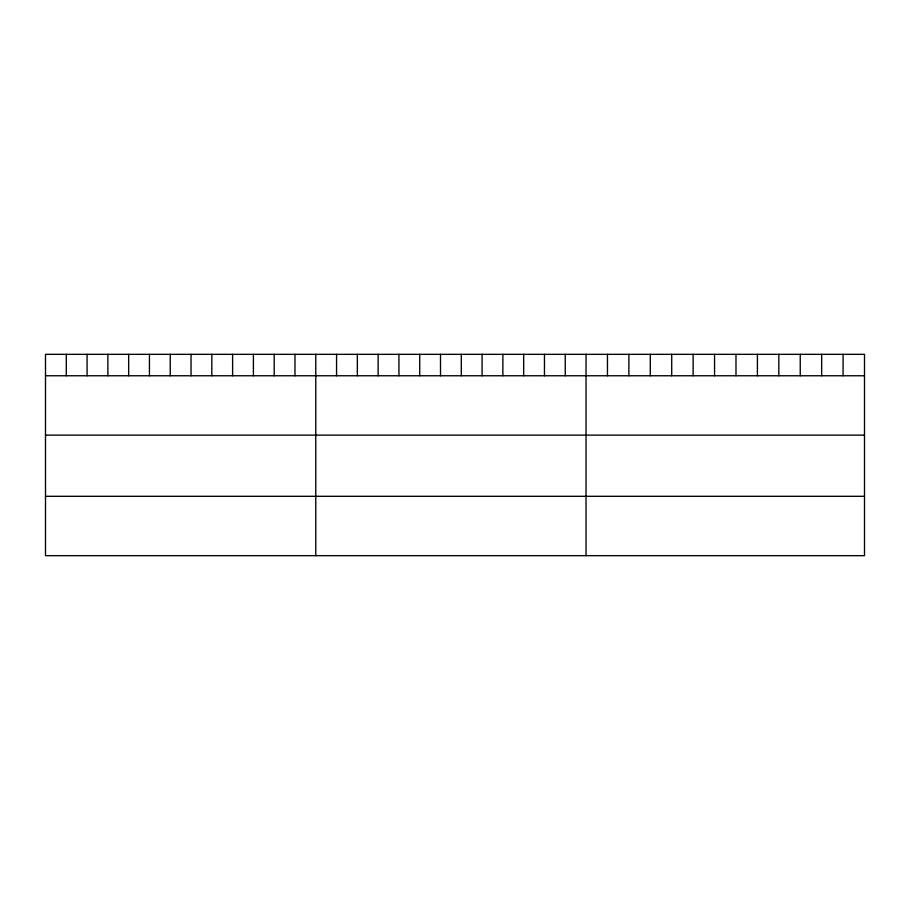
<?xml version="1.0" encoding="UTF-8"?>
<svg xmlns="http://www.w3.org/2000/svg" width="910" height="910" viewBox="0 0 910 910"><rect width="100%" height="100%" fill="white"/><g stroke="black" fill="none" stroke-linecap="round" stroke-linejoin="round"><path stroke-width="1.36" d="M864.5 375.762L864.5 555.669L45.5 555.669L45.5 354.331L864.5 354.331L864.5 375.762L45.5 375.762M45.5 435.128L864.5 435.128M45.5 496.303L864.5 496.303M843.081 354.331L843.081 375.762M821.662 354.331L821.662 375.762M800.243 354.331L800.243 375.762M778.823 354.331L778.823 375.762M757.404 354.331L757.404 375.762M735.985 354.331L735.985 375.762M714.555 354.331L714.555 375.762M693.136 354.331L693.136 375.762M671.716 354.331L671.716 375.762M650.297 354.331L650.297 375.762M628.878 354.331L628.878 375.762M607.459 354.331L607.459 375.762M586.04 354.331L586.04 555.669M565.246 354.331L565.246 375.762M544.464 354.331L544.464 375.762M523.671 354.331L523.671 375.762M502.877 354.331L502.877 375.762M482.095 354.331L482.095 375.762M461.302 354.331L461.302 375.762M440.508 354.331L440.508 375.762M419.715 354.331L419.715 375.762M398.933 354.331L398.933 375.762M378.139 354.331L378.139 375.762M357.346 354.331L357.346 375.762M336.563 354.331L336.563 375.762M315.77 354.331L315.77 555.669M294.976 354.331L294.976 375.762M274.194 354.331L274.194 375.762M253.401 354.331L253.401 375.762M232.607 354.331L232.607 375.762M211.825 354.331L211.825 375.762M191.032 354.331L191.032 375.762M170.238 354.331L170.238 375.762M149.445 354.331L149.445 375.762M128.663 354.331L128.663 375.762M107.869 354.331L107.869 375.762M87.076 354.331L87.076 375.762M66.293 354.331L66.293 375.762"/></g></svg>
